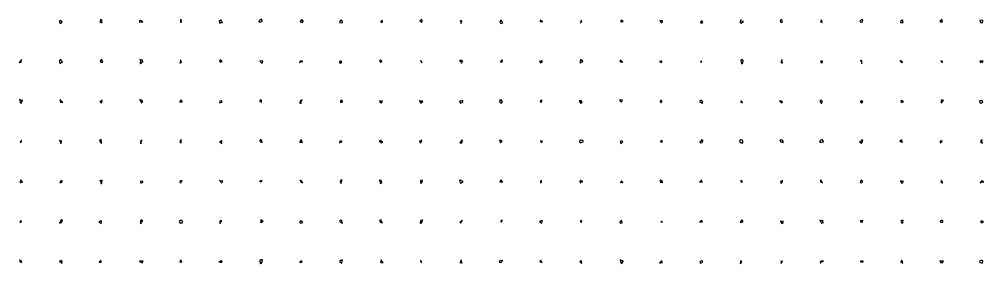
# Model space of a CAD drawing. Extents: x -38 to 48049, y 946 to 7054.
# Drawn here: x -38 to 24054, y 948 to 7054 of the extents above; entities that cross this region are included whole.
import ezdxf

# ---------------------------------------------------------------- set-up
doc = ezdxf.new("R2010")
doc.units = 0

msp = doc.modelspace()

# ---------------------------------------------------------------- linework, layer by layer
for points in [[(1013.19536, 7005.93237, 0), (987.67815, 7033.18792, 0), (959.56658, 7002.00855, 0), (970.04621, 6999.0535, 0), (981.57988, 6949.12755, 0), (1033.08848, 6984.71123, 0), (1013.19536, 7005.93237, 0)], [(2021.33036, 7021.33567, 0), (1988.32027, 7050.14511, 0), (1990.01745, 7005.58852, 0), (1976.69955, 6996.60253, 0), (2005.95557, 6970.83698, 0), (2031.22873, 6971.32343, 0), (2021.33036, 7021.33567, 0)], [(3029.58347, 7001.52231, 0), (2991.13221, 7022.53141, 0), (2963.72719, 7015.80016, 0), (2964.37828, 6981.08823, 0), (3001.04253, 6994.07016, 0), (3044.20263, 6985.40606, 0), (3029.58347, 7001.52231, 0)], [(4018.18214, 7002.79782, 0), (3993.648, 7053.90475, 0), (3989.81648, 7013.99312, 0), (3987.73599, 6985.97063, 0), (4001.43453, 6971.01133, 0), (4010.36042, 6986.90266, 0), (4018.18214, 7002.79782, 0)], [(5015.85805, 7005.61492, 0), (5004.20949, 7041.79402, 0), (4956.57349, 7014.36467, 0), (4964.26753, 6959.37869, 0), (4984.97201, 6970.12332, 0), (5035.15495, 6977.74751, 0), (5015.85805, 7005.61492, 0)], [(6026.26222, 7006.406, 0), (6012.94717, 7052.82063, 0), (5952.89363, 7021.52199, 0), (5948.61697, 6989.92733, 0), (5998.50341, 6993.69614, 0), (6018.56517, 6999.04588, 0), (6026.26222, 7006.406, 0)], [(7050.63337, 7017.86299, 0), (7012.83891, 7044.25613, 0), (6981.39858, 7002.47003, 0), (6987.31521, 6988.06078, 0), (7004.98435, 6989.45833, 0), (7042.59311, 6974.52198, 0), (7050.63337, 7017.86299, 0)], [(8028.77738, 7012.51796, 0), (8007.53902, 7029.0518, 0), (7975.55824, 7015.37842, 0), (7961.84047, 6969.89822, 0), (7999.40411, 6963.78569, 0), (8039.35915, 6975.36172, 0), (8028.77738, 7012.51796, 0)], [(9039.20327, 7021.47578, 0), (8998.53627, 7007.15466, 0), (8986.05873, 7001.28285, 0), (8995.17163, 6995.72121, 0), (9010.31362, 6973.20517, 0), (9039.18468, 6990.08087, 0), (9039.20327, 7021.47578, 0)], [(10024.3223, 7014.12097, 0), (10016.37614, 7045.27818, 0), (9970.73768, 7013.4767, 0), (9986.8047, 6997.79897, 0), (9997.92387, 6991.49875, 0), (10019.35676, 6972.54154, 0), (10024.3223, 7014.12097, 0)], [(11016.41919, 7014.19622, 0), (11002.55304, 7007.66069, 0), (10978.91676, 7034.32688, 0), (10994.51731, 6999.20088, 0), (10992.90575, 6945.64637, 0), (11017.85024, 6997.3022, 0), (11016.41919, 7014.19622, 0)], [(12017.52092, 7007.50847, 0), (11998.93866, 7034.69473, 0), (11981.53415, 7026.98405, 0), (11968.01615, 6978.95313, 0), (11999.25932, 6947.65162, 0), (12041.6698, 6975.41841, 0), (12017.52092, 7007.50847, 0)], [(13016.09334, 7003.82458, 0), (13002.08954, 7014.47116, 0), (12977.76767, 7030.6923, 0), (12969.6227, 6997.97993, 0), (12995.20655, 6989.75403, 0), (13042.89237, 6997.05702, 0), (13016.09334, 7003.82458, 0)], [(14015.19059, 7018.72791, 0), (13993.17138, 7022.01055, 0), (13993.38117, 7010.78361, 0), (13986.49722, 6996.21876, 0), (13979.59915, 6956.12366, 0), (14007.5798, 6988.08604, 0), (14015.19059, 7018.72791, 0)], [(15050.19368, 7000.04837, 0), (15008.58785, 7027.85611, 0), (14984.74293, 7015.32806, 0), (14992.80462, 6993.13847, 0), (14996.58554, 6982.91395, 0), (15008.41118, 6986.78875, 0), (15050.19368, 7000.04837, 0)], [(16030.44251, 7013.70224, 0), (16004.09795, 7012.72811, 0), (15960.2729, 7027.21236, 0), (15980.47386, 6998.94875, 0), (15993.61735, 6968.35243, 0), (16029.04021, 6981.81223, 0), (16030.44251, 7013.70224, 0)], [(17020.26896, 7004.84092, 0), (17002.53432, 7010.31487, 0), (16993.42139, 7005.95002, 0), (16968.55224, 6977.55769, 0), (17019.96822, 6953.4328, 0), (17038.13195, 6997.25594, 0), (17020.26896, 7004.84092, 0)], [(18003.42602, 7004.07835, 0), (17995.81015, 7043.59572, 0), (17984.25679, 7019.56114, 0), (17962.13268, 6994.43727, 0), (17984.02848, 6958.20339, 0), (18049.43139, 6996.66585, 0), (18003.42602, 7004.07835, 0)], [(19021.39409, 7007.6036, 0), (19014.52787, 7050.00665, 0), (18971.03527, 7032.91694, 0), (18978.54166, 6993.93259, 0), (18992.59331, 6976.24884, 0), (19028.30478, 6998.7691, 0), (19021.39409, 7007.6036, 0)], [(20016.78951, 7007.36155, 0), (19985.67481, 7039.45829, 0), (19994.13689, 7005.24017, 0), (19980.4297, 6990.15506, 0), (20015.4554, 6970.17088, 0), (20007.54632, 6994.71559, 0), (20016.78951, 7007.36155, 0)], [(21030.15588, 7030.8547, 0), (21019.97372, 7046.21404, 0), (20961.82787, 7018.12042, 0), (20973.00114, 6983.02393, 0), (21004.26034, 6991.85298, 0), (21020.22924, 6988.4283, 0), (21030.15588, 7030.8547, 0)], [(22022.19072, 7034.82577, 0), (22005.47504, 7027.79358, 0), (21982.41286, 7027.72305, 0), (21976.68443, 6974.17234, 0), (22002.84791, 6969.68088, 0), (22039.75957, 6974.04396, 0), (22022.19072, 7034.82577, 0)], [(23016.67153, 7020.31013, 0), (23012.55214, 7045.37516, 0), (22957.87148, 7001.31522, 0), (22963.35476, 6990.67048, 0), (23002.4875, 6987.54813, 0), (23026.44991, 6989.65038, 0), (23016.67153, 7020.31013, 0)], [(24030.03246, 7021.28155, 0), (24000.77589, 7029.84706, 0), (23958.24635, 7019.66086, 0), (23969.98134, 6971.19947, 0), (23987.81193, 6977.19261, 0), (24024.31087, 6965.14976, 0), (24030.03246, 7021.28155, 0)], [(4.40598, 6003.07714, 0), (14.49772, 6047.46276, 0), (-14.61852, 6001.30579, 0), (-38.0488, 5976.32143, 0), (6.29494, 5980.11565, 0), (6.33454, 5995.36392, 0), (4.40598, 6003.07714, 0)], [(1026.83876, 6002.41782, 0), (1001.87241, 6048.89699, 0), (967.22104, 6031.05031, 0), (969.92722, 5984.47427, 0), (980.50965, 5948.95531, 0), (1041.25404, 5996.41693, 0), (1026.83876, 6002.41782, 0)], [(2026.82066, 6042.50419, 0), (2020.92863, 6046.01998, 0), (1981.83536, 6015.35532, 0), (1994.57582, 5995.59217, 0), (2007.62702, 5971.35492, 0), (2045.82325, 5984.41798, 0), (2026.82066, 6042.50419, 0)], [(3036.22084, 6032.71059, 0), (2974.47978, 6047.02368, 0), (2994.35731, 6003.00564, 0), (2975.26926, 5960.3949, 0), (2988.48224, 5950.90083, 0), (3051.50344, 5997.41606, 0), (3036.22084, 6032.71059, 0)], [(4007.87539, 6000.18449, 0), (3985.66515, 6040.74868, 0), (3995.13555, 6005.86255, 0), (3971.65077, 5964.90651, 0), (4001.12072, 5965.08256, 0), (4015.80868, 5981.26057, 0), (4007.87539, 6000.18449, 0)], [(5007.96273, 6013.21346, 0), (4980.18482, 6037.52919, 0), (4959.48721, 6030.97747, 0), (4976.86554, 5979.34771, 0), (5001.2711, 5989.55739, 0), (5027.52508, 5996.96857, 0), (5007.96273, 6013.21346, 0)], [(9017.40528, 6012.07388, 0), (8986.80173, 6035.87114, 0), (8956.0727, 6015.8696, 0), (8985.02312, 5986.23208, 0), (8996.30571, 5983.34134, 0), (9006.66632, 5993.29712, 0), (9017.40528, 6012.07388, 0)], [(11039.4479, 6011.73322, 0), (11004.45596, 6021.63212, 0), (10956.52262, 6024.81108, 0), (10994.2645, 5996.13611, 0), (11005.4652, 5960.03668, 0), (11019.47987, 5985.20959, 0), (11039.4479, 6011.73322, 0)], [(12033.5796, 6032.40654, 0), (12017.25004, 6036.03504, 0), (11992.51564, 6005.4674, 0), (11983.99099, 5986.70595, 0), (12002.10701, 5978.70324, 0), (12036.24086, 5998.73365, 0), (12033.5796, 6032.40654, 0)], [(14043.53559, 6006.97478, 0), (13980.71403, 6050.76558, 0), (13969.59379, 6002.53534, 0), (13960.52168, 5985.1283, 0), (13981.22516, 5956.75941, 0), (14014.92339, 5990.42955, 0), (14043.53559, 6006.97478, 0)], [(15005.40613, 6006.06489, 0), (14986.76598, 6038.39097, 0), (14960.70768, 6007.9435, 0), (14991.06356, 5993.21421, 0), (14994.80768, 5980.91838, 0), (15041.3942, 5992.90637, 0), (15005.40613, 6006.06489, 0)], [(18047.96983, 6018.43913, 0), (18023.37826, 6047.22994, 0), (17980.937, 6029.39745, 0), (17991.62274, 5995.79435, 0), (17999.50471, 5945.26247, 0), (18035.73244, 5959.37888, 0), (18047.96983, 6018.43913, 0)], [(19006.46788, 6004.6679, 0), (19016.2366, 6046.8839, 0), (18990.96807, 6000.26874, 0), (18985.19894, 5984.76017, 0), (18993.03107, 5980.47187, 0), (19027.43774, 5961.38959, 0), (19006.46788, 6004.6679, 0)], [(21008.82058, 6006.69433, 0), (21005.29072, 6016.5155, 0), (20977.25594, 6036.48903, 0), (20989.57563, 5999.48508, 0), (21006.99694, 5947.7132, 0), (21005.15748, 5998.60506, 0), (21008.82058, 6006.69433, 0)], [(6041.89542, 6011.1897, 0), (6000.93027, 6017.21939, 0), (5974.88992, 6009.96096, 0), (5991.92191, 5991.29366, 0), (6003.0259, 5963.81899, 0), (6034.71359, 5967.2679, 0), (6041.89542, 6011.1897, 0)], [(7014.12493, 6005.49863, 0), (6996.48799, 6008.01407, 0), (6978.67951, 6011.69766, 0), (6959.50007, 5965.19345, 0), (6997.44115, 5995.50841, 0), (7045.12836, 5997.88587, 0), (7014.12493, 6005.49863, 0)], [(8005.28952, 6004.48549, 0), (8004.15997, 6016.92066, 0), (7966.83701, 6006.87018, 0), (7964.02547, 5978.34567, 0), (7986.65805, 5946.95787, 0), (8015.10493, 5987.32674, 0), (8005.28952, 6004.48549, 0)], [(10015.27381, 6000.28047, 0), (10000.10327, 6005.46948, 0), (9986.58017, 6014.07382, 0), (9991.55621, 5998.69881, 0), (10016.18451, 5966.64309, 0), (10011.91906, 5997.38017, 0), (10015.27381, 6000.28047, 0)], [(13024.50685, 6015.19796, 0), (13006.83042, 6017.48674, 0), (12973.24399, 6000.98298, 0), (12955.09403, 5999.49849, 0), (12981.05347, 5963.94941, 0), (13027.47214, 5985.2447, 0), (13024.50685, 6015.19796, 0)], [(16008.921, 6008.93153, 0), (16008.25925, 6017.17899, 0), (15992.78555, 6002.82407, 0), (15955.52573, 5998.51908, 0), (16003.80734, 5973.79329, 0), (16009.62792, 5994.46097, 0), (16008.921, 6008.93153, 0)], [(17010.26414, 6003.4195, 0), (17006.5669, 6011.96459, 0), (16991.80844, 6005.47383, 0), (16981.05896, 5979.96921, 0), (17001.03758, 5989.5489, 0), (17007.03924, 5994.85043, 0), (17010.26414, 6003.4195, 0)], [(20025.87273, 6008.65007, 0), (19998.24151, 6008.34019, 0), (19985.71279, 6011.92244, 0), (19980.75816, 5994.24503, 0), (19985.46893, 5971.4139, 0), (20028.05029, 5973.51484, 0), (20025.87273, 6008.65007, 0)], [(22005.07538, 6008.16756, 0), (22002.13144, 6013.60506, 0), (21956.0119, 6007.50383, 0), (21980.19923, 5999.38114, 0), (22008.04665, 5967.91342, 0), (22021.12179, 5989.24249, 0), (22005.07538, 6008.16756, 0)], [(23006.47277, 6007.60157, 0), (23002.85913, 6006.3857, 0), (22984.94537, 6020.53793, 0), (22988.32359, 5998.59003, 0), (22994.09985, 5989.25005, 0), (23036.2343, 5983.31006, 0), (23006.47277, 6007.60157, 0)], [(24037.31377, 6011.86461, 0), (23999.62829, 6007.38394, 0), (23955.55498, 6011.56452, 0), (23977.3192, 5971.83161, 0), (23998.88097, 5991.1396, 0), (24015.52187, 5973.80387, 0), (24037.31377, 6011.86461, 0)], [(41.073, 5034.99414, 0), (6.53637, 5016.80566, 0), (-29.75893, 5046.19547, 0), (-19.71934, 4986.10415, 0), (12.46333, 4946.50649, 0), (27.12042, 4994.43175, 0), (41.073, 5034.99414, 0)], [(1008.07752, 5007.67772, 0), (988.52565, 5044.47553, 0), (973.14931, 5033.86305, 0), (994.17597, 4991.69242, 0), (990.98136, 4981.95671, 0), (1047.78462, 4977.36718, 0), (1008.07752, 5007.67772, 0)], [(2036.14879, 5031.12178, 0), (2012.99279, 5023.04058, 0), (1993.87865, 5000.71211, 0), (1970.27499, 4997.15402, 0), (1993.51758, 4987.61818, 0), (2026.77803, 4966.17892, 0), (2036.14879, 5031.12178, 0)], [(3037.84171, 5016.26367, 0), (2977.00874, 5046.54528, 0), (2993.13208, 5009.90728, 0), (2994.6851, 4997.33706, 0), (3009.47577, 4969.32938, 0), (3041.86415, 4988.073, 0), (3037.84171, 5016.26367, 0)], [(4033.88877, 5008.21101, 0), (4004.91316, 5044.69382, 0), (3986.7602, 5015.61219, 0), (3963.58036, 4993.69425, 0), (4000.80824, 4983.67784, 0), (4031.92667, 4993.01874, 0), (4033.88877, 5008.21101, 0)], [(5014.10799, 5013.44174, 0), (5005.21149, 5014.77729, 0), (4970.59992, 5012.64908, 0), (4959.15474, 4977.18516, 0), (4995.81446, 4974.58347, 0), (5030.61135, 4984.36986, 0), (5014.10799, 5013.44174, 0)], [(6014.70545, 5008.23654, 0), (5997.85422, 5046.1179, 0), (5965.64075, 5005.49148, 0), (5979.45717, 4999.5014, 0), (5997.26645, 4994.00384, 0), (6014.55082, 4976.71155, 0), (6014.70545, 5008.23654, 0)], [(7014.46973, 5009.50519, 0), (7025.6131, 5044.57666, 0), (6980.98536, 5016.49512, 0), (6970.42273, 4959.91547, 0), (7001.48104, 4959.78391, 0), (7004.23818, 4994.09795, 0), (7014.46973, 5009.50519, 0)], [(8022.3325, 5032.67027, 0), (7997.46147, 5022.91097, 0), (7983.22345, 5007.18352, 0), (7984.80268, 4980.56927, 0), (7994.85289, 4971.43022, 0), (8047.72297, 4988.55951, 0), (8022.3325, 5032.67027, 0)], [(9025.72972, 5016.9016, 0), (8995.42852, 5012.2826, 0), (8957.43684, 5017.33527, 0), (8976.10596, 4971.59095, 0), (9006.21434, 4969.59148, 0), (9030.4282, 4995.94075, 0), (9025.72972, 5016.9016, 0)], [(10034.02341, 5007.98113, 0), (10001.44363, 5008.60611, 0), (9953.27338, 5015.47701, 0), (9989.39434, 4990.21638, 0), (9987.73755, 4961.68748, 0), (10038.54195, 4998.23949, 0), (10034.02341, 5007.98113, 0)], [(11038.25696, 5022.46479, 0), (11002.56443, 5008.23005, 0), (10987.84516, 5013.97695, 0), (10957.05862, 4992.36758, 0), (10981.30638, 4955.09956, 0), (11041.20148, 4982.8639, 0), (11038.25696, 5022.46479, 0)], [(12036.0414, 5002.45484, 0), (12011.3691, 5030.12148, 0), (11964.97969, 5039.5095, 0), (11969.13746, 4980.40153, 0), (11993.56806, 4959.85288, 0), (12015.88737, 4973.0989, 0), (12036.0414, 5002.45484, 0)], [(13012.59755, 5017.18756, 0), (13017.13205, 5036.16539, 0), (12972.50623, 5004.68788, 0), (12980.79976, 4980.01505, 0), (12991.25532, 4975.35677, 0), (13007.52668, 4995.04744, 0), (13012.59755, 5017.18756, 0)], [(14005.56195, 5008.39198, 0), (13999.84281, 5014.2442, 0), (13949.87217, 5018.92551, 0), (13960.3149, 4996.64675, 0), (13989.3416, 4949.53158, 0), (14026.11092, 4986.20339, 0), (14005.56195, 5008.39198, 0)], [(15031.70278, 5029.82698, 0), (14990.97136, 5041.22751, 0), (14957.96416, 5034.18551, 0), (14983.46733, 4997.72035, 0), (14994.47747, 4988.13322, 0), (15008.74789, 4987.13034, 0), (15031.70278, 5029.82698, 0)], [(16018.03372, 5005.49083, 0), (15999.07436, 5028.90401, 0), (15981.28278, 5023.51919, 0), (15969.33775, 4991.55298, 0), (15992.79346, 4966.18203, 0), (16009.62127, 4999.55387, 0), (16018.03372, 5005.49083, 0)], [(17027.52956, 5003.07215, 0), (16997.79723, 5037.02746, 0), (16966.15138, 5006.67998, 0), (16965.23248, 4998.34393, 0), (17021.65151, 4954.66278, 0), (17029.69388, 4954.49534, 0), (17027.52956, 5003.07215, 0)], [(18014.26628, 5000.03242, 0), (18003.21701, 5010.21035, 0), (17983.9858, 5008.3498, 0), (17984.37102, 4980.65092, 0), (18007.7239, 4973.68266, 0), (18031.15803, 4957.0502, 0), (18014.26628, 5000.03242, 0)], [(19018.20579, 5002.05053, 0), (19004.47984, 5009.67714, 0), (18955.12348, 5020.02059, 0), (18987.66563, 4995.55096, 0), (18998.72242, 4969.04025, 0), (19028.24568, 4980.67226, 0), (19018.20579, 5002.05053, 0)], [(20021.00713, 5008.58766, 0), (19996.51707, 5032.43857, 0), (19970.55286, 5023.87642, 0), (19966.40533, 4991.05466, 0), (20001.87272, 4953.17534, 0), (20018.04759, 4988.15329, 0), (20021.00713, 5008.58766, 0)], [(21014.91494, 5019.77624, 0), (21005.09611, 5018.50599, 0), (20982.60974, 5002.55403, 0), (20964.38229, 4999.46306, 0), (21002.56589, 4961.20439, 0), (21030.0087, 4992.47232, 0), (21014.91494, 5019.77624, 0)], [(22024.65564, 5017.62651, 0), (22005.08444, 5017.87317, 0), (21984.60754, 5015.44739, 0), (21988.27426, 4986.29813, 0), (21988.3263, 4973.51472, 0), (22047.04854, 4989.89704, 0), (22024.65564, 5017.62651, 0)], [(23046.37394, 5028.85331, 0), (23008.52984, 5040.22766, 0), (22987.03715, 5014.71792, 0), (22986.55684, 4993.78331, 0), (23007.05544, 4955.26218, 0), (23013.83859, 4995.31707, 0), (23046.37394, 5028.85331, 0)], [(24035.70162, 5003.00642, 0), (23987.11098, 5023.2818, 0), (23951.57527, 5020.80888, 0), (23966.98993, 4956.98981, 0), (24004.23238, 4970.07881, 0), (24025.93904, 4978.95354, 0), (24035.70162, 5003.00642, 0)], [(27.11353, 4034.43453, 0), (1.87011, 4005.39939, 0), (-6.95457, 4001.04179, 0), (-19.80568, 3996.53709, 0), (5.84959, 3978.56199, 0), (6.14649, 3997.99278, 0), (27.11353, 4034.43453, 0)], [(1014.61103, 4014.79518, 0), (1002.991, 4005.22219, 0), (963.76435, 4034.35452, 0), (985.09991, 3999.23474, 0), (1003.29101, 3954.07306, 0), (1017.46813, 3997.96279, 0), (1014.61103, 4014.79518, 0)], [(2016.11082, 4000.0934, 0), (2010.77602, 4049.16893, 0), (1969.63509, 4026.49405, 0), (1983.41215, 3995.22965, 0), (2014.36624, 3953.00332, 0), (2015.97603, 3987.36081, 0), (2016.11082, 4000.0934, 0)], [(3032.53296, 4033.42436, 0), (2996.97091, 4006.73377, 0), (2994.16106, 4003.25369, 0), (2993.39897, 3999.60728, 0), (2996.20297, 3945.32084, 0), (3005.64182, 3997.79307, 0), (3032.53296, 4033.42436, 0)], [(4009.0225, 4002.03001, 0), (4005.94113, 4050.33746, 0), (3981.96302, 4014.85068, 0), (3970.4829, 3994.82222, 0), (4003.88995, 3960.64957, 0), (4007.77661, 3997.4093, 0), (4009.0225, 4002.03001, 0)], [(5016.20243, 4023.11192, 0), (5003.12984, 4014.46009, 0), (4987.45912, 4012.25644, 0), (4963.74986, 3984.60188, 0), (5020.92192, 3953.43343, 0), (5018.12267, 3997.35594, 0), (5016.20243, 4023.11192, 0)], [(6020.43106, 4018.05571, 0), (5981.12806, 4049.26977, 0), (5971.33235, 4007.98666, 0), (5994.6762, 3994.31095, 0), (6000.14464, 3989.16, 0), (6032.06141, 3978.67824, 0), (6020.43106, 4018.05571, 0)], [(7020.50403, 4001.95898, 0), (7008.17288, 4039.6498, 0), (6976.07095, 4017.32738, 0), (6967.97607, 3972.0238, 0), (6997.05852, 3982.01459, 0), (7036.07538, 3979.9026, 0), (7020.50403, 4001.95898, 0)], [(8013.55174, 4006.85677, 0), (8001.55558, 4009.55687, 0), (7973.1748, 4010.39228, 0), (7961.86387, 3965.99434, 0), (7993.14817, 3980.65849, 0), (8028.51024, 3999.06423, 0), (8013.55174, 4006.85677, 0)], [(9010.2454, 4001.98317, 0), (9005.50577, 4036.84528, 0), (8950.28266, 4008.5961, 0), (8977.76487, 3989.19612, 0), (8997.9183, 3971.82345, 0), (9046.85254, 3980.57468, 0), (9010.2454, 4001.98317, 0)], [(10019.5406, 4017.05437, 0), (10006.58887, 4031.01784, 0), (9949.42184, 4000.97123, 0), (9984.40074, 3980.3829, 0), (9987.95568, 3962.65243, 0), (10003.14893, 3995.82549, 0), (10019.5406, 4017.05437, 0)], [(11036.7167, 4026.62374, 0), (11007.39574, 4033.28456, 0), (10989.67568, 4003.93865, 0), (10966.89211, 3979.86032, 0), (10991.9052, 3954.89452, 0), (11024.49737, 3984.10683, 0), (11036.7167, 4026.62374, 0)], [(12024.05083, 4021.76058, 0), (11997.26909, 4023.54559, 0), (11960.94531, 4035.21405, 0), (11979.96854, 3979.14824, 0), (11989.12236, 3978.22783, 0), (12014.32231, 3997.08371, 0), (12024.05083, 4021.76058, 0)], [(13026.25362, 4011.31144, 0), (12991.79307, 4016.76983, 0), (12979.24665, 4012.03124, 0), (12986.9539, 3993.3953, 0), (12995.29023, 3979.05863, 0), (13029.91346, 3994.16222, 0), (13026.25362, 4011.31144, 0)], [(14042.57903, 4029.95829, 0), (13989.96987, 4035.40284, 0), (13975.89433, 4035.87067, 0), (13952.85539, 3991.6703, 0), (13984.36682, 3969.8635, 0), (14054.12009, 3997.92186, 0), (14042.57903, 4029.95829, 0)], [(15019.39969, 4011.0864, 0), (14991.64072, 4017.35801, 0), (14992.24734, 4003.5454, 0), (14973.90255, 3999.60117, 0), (14980.96837, 3953.65301, 0), (15035.92044, 3993.33592, 0), (15019.39969, 4011.0864, 0)], [(16030.44649, 4003.27625, 0), (16012.02093, 4024.07783, 0), (15972.62349, 4005.26192, 0), (15985.00072, 3998.72067, 0), (16007.83107, 3978.53035, 0), (16021.01104, 3998.00678, 0), (16030.44649, 4003.27625, 0)], [(17042.80603, 4024.78936, 0), (16997.17039, 4039.18334, 0), (16993.88551, 4008.23891, 0), (16963.938, 3982.33961, 0), (16985.53476, 3970.06937, 0), (17022.66681, 3974.90217, 0), (17042.80603, 4024.78936, 0)], [(18033.70583, 4029.39484, 0), (17990.87334, 4040.3386, 0), (17957.0374, 4021.54279, 0), (17961.71591, 3988.93151, 0), (17993.53402, 3971.53149, 0), (18035.76274, 3968.42188, 0), (18033.70583, 4029.39484, 0)], [(19044.66772, 4007.50674, 0), (19011.95517, 4044.3217, 0), (18964.2019, 4036.21371, 0), (18988.86608, 3989.98347, 0), (18998.09697, 3994.69674, 0), (19040.98402, 3980.08007, 0), (19044.66772, 4007.50674, 0)], [(20043.21333, 4017.67188, 0), (20014.70487, 4047.00977, 0), (19960.08802, 4021.51344, 0), (19957.64055, 3982.21218, 0), (20005.51336, 3986.21239, 0), (20054.48067, 3993.0319, 0), (20043.21333, 4017.67188, 0)], [(21033.77273, 4034.9339, 0), (21002.74693, 4030.92633, 0), (20995.01626, 4006.88813, 0), (20951.79622, 3989.93278, 0), (21002.95447, 3960.37172, 0), (21020.95133, 3986.3853, 0), (21033.77273, 4034.9339, 0)], [(22010.16821, 4006.26687, 0), (22009.82019, 4043.11451, 0), (21957.36926, 4016.92565, 0), (21991.50675, 3989.07868, 0), (22000.8886, 3994.52129, 0), (22022.31615, 3980.25826, 0), (22010.16821, 4006.26687, 0)], [(23018.20088, 4011.2621, 0), (23010.61596, 4021.22314, 0), (22969.17309, 4011.46006, 0), (22965.59379, 3978.99431, 0), (22985.19156, 3964.70537, 0), (23005.86613, 3991.50568, 0), (23018.20088, 4011.2621, 0)], [(24005.79638, 4004.61911, 0), (24018.16527, 4039.50964, 0), (23985.31584, 4019.63739, 0), (23981.66737, 3977.1852, 0), (24023.34523, 3957.83632, 0), (24014.12165, 3977.12536, 0), (24005.79638, 4004.61911, 0)], [(22.14914, 3012.355, 0), (5.7861, 3044.48002, 0), (-13.95981, 3005.85284, 0), (-19.04914, 2975.56361, 0), (4.39899, 2974.90465, 0), (45.82551, 2988.19454, 0), (22.14914, 3012.355, 0)], [(1040.87517, 3006.41608, 0), (1009.43893, 3023.99669, 0), (993.2663, 3005.27981, 0), (978.27241, 2990.69093, 0), (982.29996, 2965.58696, 0), (1028.45375, 2981.51434, 0), (1040.87517, 3006.41608, 0)], [(2028.79253, 3037.05846, 0), (1995.5176, 3011.96815, 0), (1971.5968, 3030.30021, 0), (1992.60311, 2999.12527, 0), (2009.31727, 2951.3815, 0), (2027.85401, 2955.06738, 0), (2028.79253, 3037.05846, 0)], [(3044.65279, 3012.4921, 0), (3002.46594, 3005.35259, 0), (2988.70064, 3006.74335, 0), (2991.47088, 2995.41646, 0), (2997.33017, 2961.72109, 0), (3051.84831, 2986.82594, 0), (3044.65279, 3012.4921, 0)], [(4033.0297, 3018.20644, 0), (3995.49833, 3016.43315, 0), (3975.30494, 3004.205, 0), (3981.35407, 2980.48621, 0), (3997.43046, 2967.8795, 0), (4005.84573, 2994.59671, 0), (4033.0297, 3018.20644, 0)], [(5049.98514, 3021.45137, 0), (5001.92178, 3013.51455, 0), (4962.49455, 3026.61818, 0), (4993.44303, 2989.3579, 0), (5000.83887, 2972.87056, 0), (5021.78327, 2967.21134, 0), (5049.98514, 3021.45137, 0)], [(6029.93266, 3025.3637, 0), (5999.97292, 3021.98162, 0), (5964.60166, 3012.52789, 0), (5993.38141, 2990.06184, 0), (6003.87457, 2984.31644, 0), (6005.15875, 2995.47859, 0), (6029.93266, 3025.3637, 0)], [(7016.66953, 3005.6133, 0), (6980.0558, 3036.8684, 0), (6979.98642, 3025.43225, 0), (6991.46347, 2993.39816, 0), (7002.65874, 2992.31492, 0), (7040.91686, 2964.62327, 0), (7016.66953, 3005.6133, 0)], [(8028.28648, 3022.94914, 0), (8015.50731, 3041.86341, 0), (7982.12549, 3024.68481, 0), (7979.26847, 2995.11885, 0), (8004.88629, 2948.41532, 0), (8006.98223, 2997.77096, 0), (8028.28648, 3022.94914, 0)], [(9009.50862, 3003.36319, 0), (9003.13957, 3036.06784, 0), (8951.7491, 3025.17815, 0), (8983.62025, 2991.15471, 0), (8980.78639, 2949.48256, 0), (9019.46898, 2974.12802, 0), (9009.50862, 3003.36319, 0)], [(10034.14734, 3027.78655, 0), (9986.80597, 3024.02216, 0), (9982.69276, 3009.63277, 0), (9985.26463, 2979.75182, 0), (10004.35249, 2955.04509, 0), (10014.86994, 2977.39733, 0), (10034.14734, 3027.78655, 0)], [(11010.59049, 3015.12436, 0), (11005.33748, 3025.28347, 0), (10957.95325, 3031.76964, 0), (10978.8183, 2969.35152, 0), (10982.51589, 2962.02015, 0), (11046.28501, 2999.02112, 0), (11010.59049, 3015.12436, 0)], [(12006.06666, 3002.67128, 0), (12015.4303, 3037.35314, 0), (11985.59665, 3024.83274, 0), (11965.86527, 2995.53397, 0), (11999.77925, 2988.12554, 0), (12039.86057, 2995.5248, 0), (12006.06666, 3002.67128, 0)], [(13003.68476, 3004.03027, 0), (13010.56849, 3028.3348, 0), (12981.21034, 3006.78571, 0), (12985.73144, 2989.63992, 0), (12983.62216, 2969.68227, 0), (13015.63396, 2987.45199, 0), (13003.68476, 3004.03027, 0)], [(14043.03629, 3001.25932, 0), (13988.32085, 3026.0389, 0), (13963.45835, 3008.40692, 0), (13974.71169, 2969.96919, 0), (14000.31602, 2977.38377, 0), (14005.72752, 2998.50551, 0), (14043.03629, 3001.25932, 0)], [(15010.49986, 3007.63605, 0), (15004.97271, 3021.2051, 0), (14996.61056, 3005.66325, 0), (14976.70917, 2976.09399, 0), (14993.75638, 2982.47832, 0), (15039.66009, 2972.13474, 0), (15010.49986, 3007.63605, 0)], [(16016.12218, 3018.87312, 0), (15989.49788, 3043.77054, 0), (15962.65796, 3017.16597, 0), (15982.09011, 2985.99146, 0), (16003.77994, 2983.77484, 0), (16035.795, 2973.05506, 0), (16016.12218, 3018.87312, 0)], [(17007.59461, 3000.04812, 0), (17005.28211, 3043.49575, 0), (16989.96807, 3006.02581, 0), (16951.24728, 2994.38172, 0), (17000.54888, 2992.01692, 0), (17027.87644, 2995.45466, 0), (17007.59461, 3000.04812, 0)], [(18019.627, 3011.5139, 0), (17991.28839, 3022.96712, 0), (17986.23225, 3018.50683, 0), (17985.96617, 2998.24257, 0), (17999.04575, 2981.76185, 0), (18021.82704, 2988.48499, 0), (18019.627, 3011.5139, 0)], [(19024.4988, 3038.16901, 0), (19000.37449, 3010.70286, 0), (18987.48817, 3004.20285, 0), (18980.3012, 2973.80781, 0), (19001.24683, 2962.37377, 0), (19026.71476, 2999.12321, 0), (19024.4988, 3038.16901, 0)], [(20010.00934, 3005.0474, 0), (19985.96629, 3045.15408, 0), (19976.42725, 3021.46389, 0), (19984.11982, 2977.03791, 0), (19994.07127, 2985.84024, 0), (20026.19184, 2970.93956, 0), (20010.00934, 3005.0474, 0)], [(21022.29439, 3011.4598, 0), (20995.52926, 3031.96649, 0), (20983.01999, 3028.74544, 0), (20970.36274, 2977.64661, 0), (21003.54791, 2978.05134, 0), (21027.00184, 2994.8812, 0), (21022.29439, 3011.4598, 0)], [(22049.61219, 3005.29195, 0), (22000.24739, 3008.25587, 0), (21975.26241, 3018.04064, 0), (21980.83184, 2994.67388, 0), (22012.96567, 2954.94775, 0), (22023.33452, 2978.35902, 0), (22049.61219, 3005.29195, 0)], [(23003.69387, 3005.36546, 0), (23005.14809, 3022.7364, 0), (22983.24478, 3016.27168, 0), (22993.92891, 2996.51057, 0), (22994.8356, 2980.69416, 0), (23029.63954, 2965.00507, 0), (23003.69387, 3005.36546, 0)], [(24021.08296, 3009.65607, 0), (24009.20304, 3024.66693, 0), (23993.04005, 3002.59186, 0), (23962.75179, 2969.95119, 0), (24004.11417, 2987.4904, 0), (24053.58982, 2991.27536, 0), (24021.08296, 3009.65607, 0)], [(15.26504, 2020.84192, 0), (-0.77443, 2015.56256, 0), (-8.57264, 2011.57512, 0), (-28.552, 1997.89291, 0), (-13.66834, 1974.12832, 0), (6.49568, 1991.79575, 0), (15.26504, 2020.84192, 0)], [(1037.26252, 2037.48632, 0), (1010.30038, 2044.89509, 0), (991.72439, 2004.13048, 0), (970.57502, 1965.02677, 0), (987.91376, 1966.23728, 0), (1019.70304, 1980.6778, 0), (1037.26252, 2037.48632, 0)], [(2018.1456, 2017.53766, 0), (2002.87183, 2011.9949, 0), (1991.15484, 2012.70653, 0), (1949.81935, 1981.85845, 0), (2009.82549, 1951.82957, 0), (2012.11592, 1997.62442, 0), (2018.1456, 2017.53766, 0)], [(3045.35124, 2012.37276, 0), (3008.80023, 2048.25061, 0), (2991.64464, 2000.52415, 0), (2982.31643, 1978.99191, 0), (3012.4469, 1956.22294, 0), (3006.44824, 1998.46207, 0), (3045.35124, 2012.37276, 0)], [(4034.48522, 2028.11575, 0), (4005.62048, 2036.96418, 0), (3957.79895, 2009.49584, 0), (3965.16149, 1983.73955, 0), (3984.90587, 1960.10205, 0), (4039.88749, 1970.90872, 0), (4034.48522, 2028.11575, 0)], [(5023.24943, 2015.59155, 0), (5000.00766, 2026.14014, 0), (4977.54562, 2013.46363, 0), (4964.52559, 1984.19614, 0), (4976.22394, 1954.282, 0), (5007.22227, 1999.09561, 0), (5023.24943, 2015.59155, 0)], [(6054.16869, 2003.21643, 0), (5993.18439, 2040.37206, 0), (5996.06106, 2006.40548, 0), (5987.15921, 1987.83248, 0), (6005.41572, 1967.23399, 0), (6025.68627, 1996.67662, 0), (6054.16869, 2003.21643, 0)], [(7014.99054, 2019.64255, 0), (7003.59042, 2008.29888, 0), (6971.5274, 2008.2653, 0), (6973.71678, 1979.75577, 0), (6990.75773, 1960.75912, 0), (7045.81457, 1979.05492, 0), (7014.99054, 2019.64255, 0)], [(8017.3667, 2027.91459, 0), (7984.81758, 2037.19807, 0), (7962.88046, 2012.38757, 0), (7983.13128, 1991.85033, 0), (7991.80307, 1982.89902, 0), (8037.95609, 1964.66709, 0), (8017.3667, 2027.91459, 0)], [(9008.63444, 2000.15137, 0), (9001.12753, 2042.42172, 0), (8958.72996, 2027.35549, 0), (8982.40773, 1986.51942, 0), (8997.8309, 1979.20226, 0), (9031.99053, 1965.41564, 0), (9008.63444, 2000.15137, 0)], [(10034.47833, 2040.15779, 0), (9995.96564, 2024.94708, 0), (9985.69088, 2018.44618, 0), (9973.91192, 1960.84718, 0), (9981.71054, 1959.00182, 0), (10017.34394, 1971.26594, 0), (10034.47833, 2040.15779, 0)], [(11033.13775, 2033.89301, 0), (11005.08825, 2013.86747, 0), (10996.07225, 2005.83143, 0), (10965.56279, 1991.36569, 0), (10983.39976, 1960.71047, 0), (11009.99101, 1993.86911, 0), (11033.13775, 2033.89301, 0)], [(12025.95061, 2041.52294, 0), (12013.4017, 2025.89459, 0), (11987.35229, 2013.31108, 0), (11995.26237, 1996.39543, 0), (12001.21962, 1994.77258, 0), (12011.26907, 1984.6063, 0), (12025.95061, 2041.52294, 0)], [(13034.96758, 2017.34526, 0), (12998.86282, 2031.30857, 0), (12988.00993, 2009.45087, 0), (12953.04593, 1998.46483, 0), (13016.23605, 1963.05237, 0), (13012.09558, 1984.00907, 0), (13034.96758, 2017.34526, 0)], [(14012.25748, 2004.10868, 0), (14002.11717, 2026.8489, 0), (13970.54225, 2012.61908, 0), (13986.25803, 1986.419, 0), (14001.34678, 1984.15847, 0), (14006.64883, 1997.18519, 0), (14012.25748, 2004.10868, 0)], [(15011.98402, 2006.83256, 0), (14999.53864, 2035.62575, 0), (14994.56664, 2007.46472, 0), (14954.4135, 1991.3468, 0), (14983.74721, 1962.09429, 0), (15023.24794, 1970.73751, 0), (15011.98402, 2006.83256, 0)], [(16005.33372, 2004.96605, 0), (15997.00099, 2010.0683, 0), (15993.8295, 2004.60263, 0), (15990.66005, 1995.35192, 0), (15998.08022, 1994.08842, 0), (16027.05709, 1986.9108, 0), (16005.33372, 2004.96605, 0)], [(17012.76232, 2006.20572, 0), (17003.79665, 2035.4141, 0), (16990.85995, 2011.94765, 0), (16956.48537, 1997.49046, 0), (17001.00384, 1994.63295, 0), (17039.96091, 1998.66674, 0), (17012.76232, 2006.20572, 0)], [(18027.26313, 2024.99113, 0), (18014.34961, 2044.15971, 0), (17989.51806, 2014.87583, 0), (17969.3365, 1996.81235, 0), (17992.92948, 1981.47991, 0), (18042.46592, 1999.25821, 0), (18027.26313, 2024.99113, 0)], [(19046.70005, 2007.18313, 0), (18999.87169, 2006.28108, 0), (18965.32605, 2005.16556, 0), (18988.00335, 1997.60598, 0), (19010.24802, 1948.4444, 0), (19047.44111, 1974.83542, 0), (19046.70005, 2007.18313, 0)], [(20031.86342, 2028.99217, 0), (19997.73451, 2016.24357, 0), (19963.98419, 2033.35873, 0), (19988.29818, 1992.93731, 0), (20001.81411, 1964.41168, 0), (20042.08006, 1972.05399, 0), (20031.86342, 2028.99217, 0)], [(21033.04642, 2031.47756, 0), (21008.79617, 2016.10975, 0), (20974.25753, 2025.90378, 0), (20972.20972, 1991.88833, 0), (20996.77985, 1990.28767, 0), (21017.5083, 1973.91078, 0), (21033.04642, 2031.47756, 0)], [(22043.6116, 2026.70466, 0), (21999.14687, 2030.76093, 0), (21981.81944, 2014.02105, 0), (21994.67535, 1997.87793, 0), (21991.91689, 1984.40682, 0), (22030.46238, 1959.29162, 0), (22043.6116, 2026.70466, 0)], [(23041.96733, 2022.83788, 0), (22989.23258, 2031.97938, 0), (22962.2934, 2006.10487, 0), (22981.03965, 1983.30378, 0), (22997.12528, 1984.07963, 0), (23026.6252, 1986.83822, 0), (23041.96733, 2022.83788, 0)], [(24027.09378, 2007.47073, 0), (24000.0352, 2016.0266, 0), (23992.78855, 2011.26505, 0), (23972.31208, 1983.49428, 0), (24004.29714, 1970.63225, 0), (24044.42463, 1981.83237, 0), (24027.09378, 2007.47073, 0)], [(14.91772, 1015.72529, 0), (5.83628, 1012.68671, 0), (-30.96532, 1034.2459, 0), (-18.52107, 992.62647, 0), (-2.87336, 980.91535, 0), (23.20826, 994.1127, 0), (14.91772, 1015.72529, 0)], [(1029.18585, 1004.91538, 0), (990.04729, 1026.46494, 0), (965.38556, 1001.00982, 0), (989.69432, 986.0654, 0), (998.97551, 992.16212, 0), (1028.23694, 957.49479, 0), (1029.18585, 1004.91538, 0)], [(2009.22731, 1009.57863, 0), (1988.63719, 1038.9205, 0), (1990.02693, 1011.77766, 0), (1953.63209, 985.28757, 0), (2002.47588, 986.1215, 0), (2010.68723, 988.63005, 0), (2009.22731, 1009.57863, 0)], [(3052.47503, 1010.88204, 0), (2995.02323, 1009.49027, 0), (2965.14467, 1011.17426, 0), (2986.64126, 995.88786, 0), (2994.08049, 982.94777, 0), (3030.45506, 971.90028, 0), (3052.47503, 1010.88204, 0)], [(4009.96999, 1009.00131, 0), (4006.87332, 1044.84933, 0), (3979.26414, 1021.22052, 0), (3975.79464, 984.522, 0), (4002.31447, 995.35531, 0), (4024.58887, 984.70351, 0), (4009.96999, 1009.00131, 0)], [(5027.58667, 1002.0376, 0), (4994.38214, 1038.42512, 0), (4985.19923, 1005.09843, 0), (4946.44038, 995.48256, 0), (4995.08064, 986.57908, 0), (5019.3687, 985.70494, 0), (5027.58667, 1002.0376, 0)], [(6033.465, 1041.44336, 0), (5983.81816, 1048.14375, 0), (5972.5893, 1032.99385, 0), (5977.75529, 964.8899, 0), (5993.05126, 948.05775, 0), (6030.99384, 985.9682, 0), (6033.465, 1041.44336, 0)], [(7017.01092, 1004.24102, 0), (6992.7891, 1016.04515, 0), (6995.28993, 1005.83962, 0), (6957.73659, 988.98009, 0), (6999.13905, 978.48889, 0), (7026.69128, 997.99207, 0), (7017.01092, 1004.24102, 0)], [(8031.74797, 1041.10721, 0), (8014.99469, 1029.05683, 0), (7969.9743, 1028.76858, 0), (7966.47762, 988.4208, 0), (8019.03461, 959.23649, 0), (8019.18033, 981.32443, 0), (8031.74797, 1041.10721, 0)], [(9016.32081, 1011.08776, 0), (9005.75179, 1044.64725, 0), (8994.84702, 1006.57393, 0), (8987.40304, 989.2281, 0), (8989.8257, 979.12267, 0), (9050.04763, 980.69673, 0), (9016.32081, 1011.08776, 0)], [(10004.76648, 1007.43603, 0), (9988.76483, 1032.69819, 0), (9982.2266, 1021.93556, 0), (9988.74812, 985.88935, 0), (10009.03402, 980.72507, 0), (10015.16493, 991.41029, 0), (10004.76648, 1007.43603, 0)], [(11004.66809, 1006.75705, 0), (10994.35281, 1041.6598, 0), (10990.55559, 1006.88427, 0), (10967.22996, 979.95881, 0), (11010.03856, 966.02882, 0), (11027.22151, 966.8029, 0), (11004.66809, 1006.75705, 0)], [(12039.8838, 1024.71488, 0), (11999.77675, 1023.93407, 0), (11959.76994, 1017.53679, 0), (11947.31452, 987.58694, 0), (12002.57975, 981.9197, 0), (12007.77475, 992.73852, 0), (12039.8838, 1024.71488, 0)], [(13003.78926, 1004.9008, 0), (12992.72645, 1028.86431, 0), (12974.88669, 1020.52318, 0), (12966.25065, 995.96326, 0), (13007.54554, 983.70652, 0), (13017.9649, 971.86681, 0), (13003.78926, 1004.9008, 0)], [(14010.65519, 1000.79794, 0), (13991.29711, 1028.90887, 0), (13970.46082, 1011.28219, 0), (13968.62648, 997.3198, 0), (14010.83649, 965.34143, 0), (14008.6387, 999.39851, 0), (14010.65519, 1000.79794, 0)], [(15044.74969, 1018.34111, 0), (15007.4934, 1019.14974, 0), (14970.89208, 1043.46814, 0), (14983.66092, 992.86701, 0), (15003.13278, 952.23527, 0), (15026.05875, 964.89781, 0), (15044.74969, 1018.34111, 0)], [(16006.57898, 1005.21157, 0), (16012.38126, 1025.55664, 0), (15989.23168, 1005.04992, 0), (15958.24734, 973.42822, 0), (15984.9956, 973.72346, 0), (16027.30259, 975.30241, 0), (16006.57898, 1005.21157, 0)], [(17023.32141, 1023.34351, 0), (16993.89553, 1016.96779, 0), (16985.1097, 1013.46731, 0), (16960.08887, 989.33553, 0), (16982.00276, 959.58727, 0), (17033.26442, 985.58539, 0), (17023.32141, 1023.34351, 0)], [(18005.83972, 1001.34501, 0), (18001.13628, 1014.32789, 0), (17974.35036, 1021.4895, 0), (17971.12235, 956.719, 0), (17995.37574, 973.68406, 0), (18010.21616, 985.03986, 0), (18005.83972, 1001.34501, 0)], [(19024.13543, 1009.83293, 0), (19000.50179, 1005.09373, 0), (18988.31182, 1002.61889, 0), (18983.76384, 999.39345, 0), (18997.49526, 956.8129, 0), (19014.04319, 977.69664, 0), (19024.13543, 1009.83293, 0)], [(20050.12838, 1009.49049, 0), (20008.18591, 1017.06175, 0), (19976.42437, 1006.51008, 0), (19971.97224, 981.14909, 0), (19979.20181, 960.48838, 0), (20005.38878, 996.96667, 0), (20050.12838, 1009.49049, 0)], [(21045.16091, 1015.44518, 0), (21003.8828, 1009.75494, 0), (20972.48937, 1013.80213, 0), (20974.63312, 996.05484, 0), (21000.78681, 993.1585, 0), (21038.71081, 998.08741, 0), (21045.16091, 1015.44518, 0)], [(22015.70437, 1018.47482, 0), (22011.5886, 1036.82624, 0), (21985.22393, 1002.4273, 0), (21979.1449, 986.88315, 0), (22002.04858, 982.52646, 0), (22034.19955, 963.86538, 0), (22015.70437, 1018.47482, 0)], [(23051.50841, 1008.47487, 0), (22996.20744, 1008.49472, 0), (22958.03629, 1016.23802, 0), (22979.01982, 974.93536, 0), (23003.81881, 972.84213, 0), (23019.79136, 967.12034, 0), (23051.50841, 1008.47487, 0)], [(24027.66472, 1019.20236, 0), (24001.64842, 1033.49004, 0), (23952.39979, 1007.914, 0), (23952.8127, 981.73974, 0), (24010.20728, 972.42123, 0), (24024.74377, 960.4083, 0), (24027.66472, 1019.20236, 0)]]:
    msp.add_polyline3d(points)

doc.saveas('drawing.dxf')
